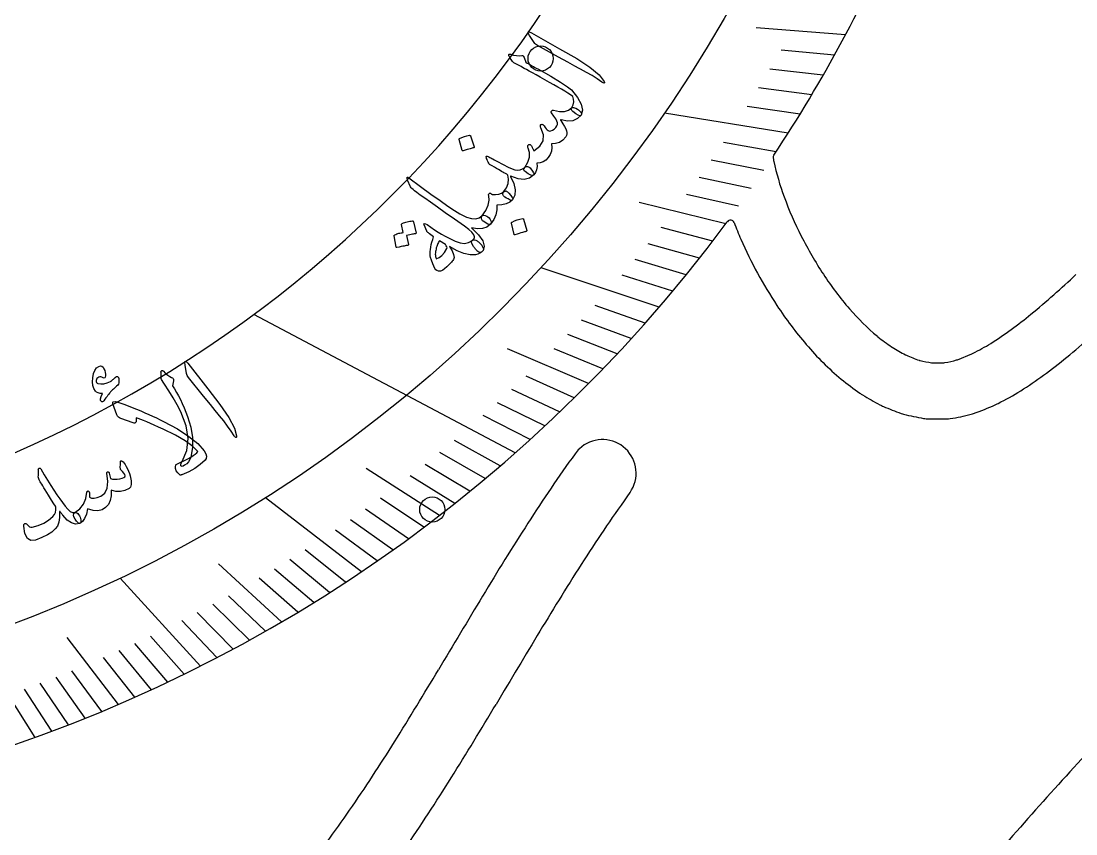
# Model space of a CAD drawing. Header units: millimetres. Extents: x -135 to 135, y -135 to 135.
# Drawn here: x 31.9 to 99.9, y -58.3 to -5.9 of the extents above; entities that cross this region are included whole.
import ezdxf

# ---------------------------------------------------------------- set-up
doc = ezdxf.new("R2010")
doc.units = ezdxf.units.MM
for name, color, linetype in [('CUT_INNER', 6, 'Continuous'), ('CUT_OUTER', 1, 'Continuous'), ('ENGRAVE', 7, 'Continuous'), ('ENGRAVE_FINE', 8, 'Continuous'), ('TEXT', 5, 'Continuous')]:
    doc.layers.add(name, color=color, linetype=linetype)

msp = doc.modelspace()

# ---------------------------------------------------------------- linework, layer by layer
at = {"layer": 'CUT_INNER'}
for points in [[(77.454, -18.853), (77.448, -18.861)], [(87.124, -26.241), (87.156, -26.267)], [(88.043, -26.922), (88.084, -26.949)], [(88.941, -27.436), (88.995, -27.461)], [(92.298, -27.746), (93.225, -27.369)], [(90.7, -27.952), (91.343, -27.951), (91.356, -27.95)]]:
    msp.add_lwpolyline(points, dxfattribs=at)
for centre, radius, start, end in [((0, 0), 130.668, 187.73465, 65.43371), ((0, 38.577), 78.873, 272.46149, 339.25837), ((0.042, 38.555), 96.376, 326.5453, 336.76873), ((80.658, -14.713), 0.25, 146.42873, 189.15837), ((82.725, -14.462), 2.331, 187.15014, 192.45253), ((96.874, -11.427), 16.803, 192.15585, 200.27207), ((102.851, -9.285), 23.151, 200.12, 206.95931), ((0, 38.577), 96.422, 244.74882, 323.43808), ((77.655, -19.001), 0.25, 21.8143, 143.61328), ((96.582, -11.998), 19.931, 200.28756, 203.63479), ((104.374, -8.563), 28.446, 203.67983, 213.49308), ((104.369, -8.564), 24.831, 206.85453, 213.43637), ((101.512, -10.496), 21.382, 213.3329, 220.80165), ((61.053, 18.963), 56.665, 309.41298, 313.32126), ((101.566, -10.459), 25.058, 213.42152, 220.61484), ((96.912, -14.515), 15.274, 220.66655, 230.14816), ((80.793, -5.191), 25.47, 302.3826, 309.60339), ((60.985, 19.026), 60.366, 309.44762, 313.28197), ((100.608, -8.971), 21.912, 232.12519, 235.00848), ((98.448, -13.084), 20.983, 220.71751, 225.06546), ((96.507, -13.124), 16.189, 238.64819, 242.13478), ((85.661, -12.307), 16.856, 296.93853, 301.36138), ((93.593, -16.886), 11.531, 246.5004, 250.90355), ((90.012, -27.169), 0.643, 252.64355, 258.25892), ((91.95, -19.36), 8.689, 256.22313, 261.24129), ((89.538, -17.412), 10.701, 280.40519, 284.62382), ((92.059, -27.149), 0.643, 286.31716, 291.8071), ((92.796, -26.379), 1.079, 293.4509, 297.73381), ((72.554, 5.45), 42.533, 306.48417, 309.03378), ((96.614, -14.859), 18.431, 225.20099, 230.09658), ((90.703, -27.309), 0.643, 263.22584, 269.75656), ((91.339, -27.322), 0.629, 271.52863, 282.06749), ((94.807, -16.849), 15.745, 230.49908, 235.97835), ((80.684, -5.059), 29.252, 302.42791, 305.91822), ((87.871, -27.23), 3.261, 234.92618, 238.69886), ((85.924, -12.824), 19.889, 296.86466, 301.6825), ((96.242, -13.622), 19.238, 238.45321, 242.25278), ((93.413, -27.67), 3.261, 293.50838, 297.35595), ((88.814, -27.768), 3.26, 242.03518, 246.60687), ((94.261, -15.228), 16.932, 246.5368, 250.67155), ((89.418, -29.215), 2.131, 249.0697, 253.63519), ((92.577, -16.35), 15.377, 255.84846, 260.75998), ((89.716, -18.342), 13.371, 279.05576, 284.97912), ((92.698, -29.18), 2.131, 282.82313, 287.28666), ((87.545, -14.804), 17.401, 289.42325, 294.32834), ((90.467, -29.689), 1.873, 258.95951, 269.67175), ((90.988, -8.84), 22.728, 268.65784, 271.57945), ((91.605, -29.818), 1.742, 270.32954, 277.09563), ((69.401, -35.059), 2.165, 330.15701, 133.28895), ((147.684, -91.573), 98.716, 144.18645, 147.327), ((69.427, -35.084), 2.2, 133.3307, 144.61263), ((148.675, -92.236), 95.576, 144.18629, 147.33824), ((68.049, -34.213), 3.759, 326.10945, 329.22496), ((227.846, -143.043), 193.979, 147.31206, 148.94726), ((228.459, -143.424), 190.369, 147.32734, 148.9511), ((1240.293, -752.808), 1375.869, 148.941698, 149.1719), ((1253.987, -761.013), 1387.501, 148.944102, 149.171377), ((-173.866, 91.122), 270.966, 328.02582, 329.17535), ((-173.083, 90.645), 274.38, 328.01672, 329.17375), ((-42.009, 8.778), 115.509, 325.41898, 328.03986), ((303.31, -240.355), 275.927, 137.29682, 138.5196), ((-41.604, 8.512), 119.356, 325.38501, 328.02851), ((-2.502, -18.49), 67.505, 321.14558, 325.44216), ((2182.924, -1890.555), 2777.148, 138.698818, 138.941436)]:
    msp.add_arc(centre, radius, start, end, dxfattribs=at)
at = {"layer": 'CUT_OUTER'}
msp.add_arc((0, 0), 135, 187.7347, 79.80501, dxfattribs=at)
at = {"layer": 'ENGRAVE'}
for points in [[(81.374, -13.15), (73.392, -11.86)], [(73.045, -24.366), (65.434, -21.827)], [(63.773, -33.744), (46.916, -24.825)], [(53.847, -41.41), (47.657, -36.649)], [(32.815, -52.09), (23.189, -36.81)], [(43.478, -47.487), (38.291, -41.822)]]:
    msp.add_lwpolyline(points, dxfattribs=at)
for centre, radius in [((0, 38.577), 89.052), ((65.407, -8.338), 0.81), ((58.421, -37.401), 0.81)]:
    msp.add_circle(centre, radius, dxfattribs=at)
at = {"layer": 'ENGRAVE_FINE'}
for points in [[(85.067, -6.821), (79.312, -6.359)], [(84.358, -8.126), (80.919, -7.795)], [(83.633, -9.411), (80.201, -9.025)], [(82.894, -10.677), (79.47, -10.236)], [(82.141, -11.923), (78.725, -11.428)], [(80.594, -14.357), (77.199, -13.753)], [(79.8, -15.545), (76.418, -14.887)], [(78.995, -16.714), (75.626, -16.002)], [(77.349, -18.995), (71.771, -17.625)], [(78.178, -17.864), (74.823, -17.097)], [(76.509, -20.106), (73.186, -19.233)], [(75.658, -21.199), (72.352, -20.273)], [(74.797, -22.273), (71.509, -21.294)], [(73.926, -23.329), (70.657, -22.297)], [(72.155, -25.384), (68.928, -24.249)], [(71.255, -26.385), (68.051, -25.198)], [(70.348, -27.367), (67.166, -26.129)], [(68.507, -29.277), (63.276, -27.042)], [(69.431, -28.331), (66.274, -27.043)], [(67.575, -30.206), (64.468, -28.817)], [(66.635, -31.116), (63.556, -29.678)], [(65.688, -32.01), (62.637, -30.523)], [(64.734, -32.886), (61.712, -31.35)], [(62.806, -34.586), (59.844, -32.955)], [(61.833, -35.41), (58.903, -33.732)], [(60.853, -36.218), (57.956, -34.493)], [(58.877, -37.783), (54.154, -34.752)], [(59.868, -37.009), (57.004, -35.238)], [(57.881, -38.541), (55.087, -36.68)], [(56.88, -39.282), (54.121, -37.377)], [(55.874, -40.007), (53.152, -38.059)], [(54.863, -40.716), (52.179, -38.724)], [(52.827, -42.087), (50.221, -40.01)], [(51.803, -42.748), (49.237, -40.631)], [(48.707, -44.639), (44.634, -40.906)], [(50.775, -43.394), (48.25, -41.236)], [(49.743, -44.024), (47.26, -41.826)], [(46.625, -45.824), (44.271, -43.51)], [(47.668, -45.239), (45.27, -42.963)], [(45.579, -46.393), (43.269, -44.042)], [(44.53, -46.947), (42.266, -44.56)], [(42.423, -48.012), (40.251, -45.554)], [(38.175, -49.967), (34.874, -45.646)], [(41.365, -48.523), (39.24, -46.03)], [(40.304, -49.018), (38.227, -46.492)], [(39.241, -49.5), (37.213, -46.941)], [(36.038, -50.858), (34.158, -48.206)], [(37.108, -50.419), (35.178, -47.798)], [(34.965, -51.283), (33.137, -48.601)], [(33.891, -51.693), (32.114, -48.983)]]:
    msp.add_lwpolyline(points, dxfattribs=at)
at = {"layer": 'TEXT'}
for points in [[(64.699, -6.864), (64.615, -6.711), (64.605, -6.628), (64.67, -6.617), (64.81, -6.676), (66.625, -7.71), (67.739, -8.345), (68.593, -8.904), (69.183, -9.392), (69.51, -9.809), (69.527, -9.857), (69.531, -9.89), (69.521, -9.91), (69.497, -9.917), (69.468, -9.915), (69.435, -9.905), (69.399, -9.888), (69.359, -9.862), (69.057, -9.652), (68.728, -9.442), (68.37, -9.234), (67.985, -9.027), (67.885, -8.971), (67.615, -8.822), (67.174, -8.58), (66.563, -8.244), (65.202, -7.506), (65.133, -7.462), (65.074, -7.416), (65.025, -7.366), (64.985, -7.313)], [(63.596, -8.538), (63.517, -8.412), (63.454, -8.312), (63.407, -8.24), (63.375, -8.194), (63.357, -8.163), (63.348, -8.134), (63.35, -8.108), (63.361, -8.084), (63.383, -8.063), (63.411, -8.053), (63.444, -8.053), (63.482, -8.063), (63.669, -8.117), (63.848, -8.149), (64.021, -8.16), (64.188, -8.149), (64.238, -8.149), (64.281, -8.169), (64.315, -8.21), (64.341, -8.27), (64.448, -8.57), (64.55, -8.63), (64.651, -8.688), (64.75, -8.745), (64.847, -8.801), (64.942, -8.856), (65.036, -8.909), (65.129, -8.961), (65.219, -9.012), (66.057, -9.481), (66.701, -9.861), (67.151, -10.156), (67.406, -10.365), (67.794, -10.847), (68.025, -11.278), (68.099, -11.658), (68.017, -11.986), (68.012, -11.992), (68.007, -11.999), (68.002, -12.006), (67.996, -12.013), (67.927, -12.026), (67.82, -11.987), (67.674, -11.897), (67.49, -11.755), (67.426, -11.697), (67.391, -11.64), (67.383, -11.584), (67.404, -11.53), (67.499, -11.329), (67.543, -11.137), (67.538, -10.954), (67.482, -10.78), (67.334, -10.68), (67.163, -10.572), (66.969, -10.453), (66.752, -10.324), (66.513, -10.186), (66.254, -10.038), (65.974, -9.881), (65.673, -9.714), (65.379, -9.547), (65.115, -9.398), (64.879, -9.267), (64.674, -9.152), (64.497, -9.055), (64.352, -8.973), (64.237, -8.908), (64.152, -8.858), (63.714, -8.636), (63.674, -8.609), (63.641, -8.584), (63.615, -8.56), (63.596, -8.538)], [(64.612, -14.12), (64.593, -14.07), (64.582, -14.024), (64.581, -13.983), (64.588, -13.947), (64.604, -13.917), (64.627, -13.896), (64.658, -13.884), (64.696, -13.881), (64.737, -13.89), (64.775, -13.915), (64.81, -13.955), (64.843, -14.011), (64.856, -14.043), (64.87, -14.075), (64.885, -14.108), (64.901, -14.141), (64.918, -14.175), (64.933, -14.209), (64.947, -14.245), (64.961, -14.283), (65.356, -13.987), (65.567, -13.642), (65.591, -13.25), (65.429, -12.813), (65.409, -12.764), (65.397, -12.72), (65.393, -12.682), (65.397, -12.648), (65.411, -12.617), (65.433, -12.595), (65.461, -12.581), (65.497, -12.575), (65.535, -12.58), (65.571, -12.598), (65.604, -12.629), (65.636, -12.673), (65.708, -12.785), (65.774, -12.873), (65.832, -12.936), (65.885, -12.976), (65.976, -13.01), (66.073, -13.006), (66.177, -12.966), (66.287, -12.888), (66.386, -12.787), (66.453, -12.686), (66.489, -12.585), (66.492, -12.483), (66.458, -12.367), (66.384, -12.223), (66.268, -12.05), (66.111, -11.849), (66.093, -11.823), (66.089, -11.794), (66.097, -11.762), (66.119, -11.726), (66.148, -11.695), (66.179, -11.676), (66.211, -11.668), (66.245, -11.673), (66.623, -11.751), (66.943, -11.752), (67.206, -11.676), (67.409, -11.523), (67.456, -11.495), (67.519, -11.489), (67.595, -11.507), (67.687, -11.547), (67.781, -11.598), (67.861, -11.652), (67.925, -11.71), (67.975, -11.771), (68.015, -11.836), (68.036, -11.892), (68.039, -11.94), (68.022, -11.979), (67.782, -12.212), (67.486, -12.344), (67.135, -12.373), (66.729, -12.299), (66.709, -12.294), (66.697, -12.298), (66.696, -12.311), (66.703, -12.333), (66.847, -12.542), (66.959, -12.722), (67.038, -12.873), (67.085, -12.993), (67.103, -13.099), (67.101, -13.199), (67.077, -13.293), (67.034, -13.38), (66.842, -13.596), (66.623, -13.743), (66.379, -13.821), (66.109, -13.829), (66.132, -14.075), (66.105, -14.306), (66.026, -14.521), (65.896, -14.72), (65.737, -14.884), (65.563, -14.999), (65.376, -15.064), (65.175, -15.08), (65.178, -15.304), (65.145, -15.506), (65.077, -15.686), (64.972, -15.843), (64.897, -15.877), (64.778, -15.852), (64.616, -15.77), (64.409, -15.629), (64.357, -15.573), (64.336, -15.508), (64.346, -15.435), (64.386, -15.352), (64.588, -15.016), (64.692, -14.698), (64.7, -14.399), (64.612, -14.12)], [(60.151, -13.554), (60.15, -13.539), (60.154, -13.524), (60.164, -13.509), (60.181, -13.493), (60.335, -13.418), (60.494, -13.358), (60.658, -13.315), (60.828, -13.287), (60.849, -13.289), (60.866, -13.295), (60.878, -13.307), (60.885, -13.325), (61.124, -14.038), (61.127, -14.059), (61.117, -14.075), (61.096, -14.087), (61.064, -14.095), (61.036, -14.101), (60.993, -14.112), (60.935, -14.128), (60.861, -14.148), (60.772, -14.173), (60.666, -14.204), (60.544, -14.241), (60.405, -14.284), (60.385, -14.288), (60.37, -14.285), (60.36, -14.277), (60.356, -14.262)], [(62.119, -15.16), (62.092, -15.133), (62.061, -15.087), (62.026, -15.021), (61.988, -14.935), (61.954, -14.85), (61.927, -14.781), (61.908, -14.728), (61.896, -14.691), (61.901, -14.644), (61.926, -14.623), (61.971, -14.628), (62.036, -14.658), (62.078, -14.681), (62.129, -14.708), (62.188, -14.739), (62.255, -14.774), (62.33, -14.813), (62.412, -14.857), (62.5, -14.906), (62.594, -14.959), (62.996, -15.171), (63.323, -15.334), (63.575, -15.447), (63.752, -15.511), (63.933, -15.537), (64.099, -15.519), (64.25, -15.457), (64.386, -15.352), (64.425, -15.321), (64.467, -15.302), (64.513, -15.295), (64.564, -15.299), (64.62, -15.316), (64.674, -15.346), (64.724, -15.39), (64.77, -15.449), (64.882, -15.594), (64.952, -15.708), (64.983, -15.791), (64.972, -15.843), (64.695, -16.058), (64.354, -16.144), (63.952, -16.1), (63.488, -15.926), (63.47, -15.921), (63.461, -15.922), (63.459, -15.928), (63.465, -15.94), (63.671, -16.39), (63.762, -16.791), (63.737, -17.143), (63.596, -17.445), (63.57, -17.47), (63.536, -17.481), (63.495, -17.478), (63.446, -17.461), (63.383, -17.429), (63.305, -17.386), (63.214, -17.332), (63.108, -17.266), (63.016, -17.191), (62.971, -17.111), (62.973, -17.027), (63.023, -16.939), (63.209, -16.664), (63.315, -16.389), (63.342, -16.116), (63.289, -15.845), (63.27, -15.824), (63.222, -15.793), (63.144, -15.749), (63.037, -15.695), (62.97, -15.662), (62.89, -15.618), (62.796, -15.565), (62.688, -15.501), (62.566, -15.428), (62.431, -15.347), (62.282, -15.258), (62.119, -15.16)], [(61.072, -20.443), (60.996, -20.309), (60.959, -20.2), (60.958, -20.116), (60.996, -20.057), (61.067, -19.993), (61.116, -19.935), (61.144, -19.882), (61.151, -19.834), (61.102, -19.694), (60.978, -19.532), (60.779, -19.35), (60.505, -19.146), (59.845, -18.688), (59.26, -18.279), (58.748, -17.918), (58.31, -17.606), (57.944, -17.345), (57.651, -17.134), (57.428, -16.975), (57.278, -16.866), (57.182, -16.79), (57.106, -16.723), (57.051, -16.663), (57.016, -16.612), (56.821, -16.177), (56.796, -16.058), (56.803, -15.992), (56.842, -15.979), (56.914, -16.02), (57.665, -16.582), (58.335, -17.073), (58.923, -17.493), (59.43, -17.843), (59.853, -18.124), (60.194, -18.337), (60.45, -18.485), (60.623, -18.565), (60.947, -18.653), (61.223, -18.669), (61.45, -18.613), (61.626, -18.486), (61.683, -18.446), (61.753, -18.433), (61.837, -18.448), (61.935, -18.49), (62.015, -18.54), (62.084, -18.601), (62.141, -18.673), (62.186, -18.756), (62.213, -18.837), (62.222, -18.905), (62.214, -18.961), (62.187, -19.005), (61.947, -19.196), (61.662, -19.301), (61.332, -19.318), (60.959, -19.247), (61.407, -19.702), (61.681, -20.097), (61.778, -20.433), (61.7, -20.709), (61.66, -20.762), (61.618, -20.8), (61.575, -20.825), (61.53, -20.837), (61.475, -20.835), (61.418, -20.816), (61.359, -20.778), (61.299, -20.722), (61.268, -20.686), (61.238, -20.651), (61.209, -20.617), (61.18, -20.582), (61.151, -20.548), (61.124, -20.513), (61.098, -20.478), (61.072, -20.443)], [(63.023, -16.939), (63.084, -16.902), (63.134, -16.88), (63.173, -16.872), (63.201, -16.878), (63.234, -16.899), (63.27, -16.928), (63.31, -16.966), (63.354, -17.013), (63.486, -17.172), (63.57, -17.297), (63.607, -17.388), (63.596, -17.445), (63.417, -17.598), (63.19, -17.708), (62.914, -17.774), (62.59, -17.796), (62.595, -18.099), (62.529, -18.404), (62.391, -18.708), (62.181, -19.011), (62.149, -19.035), (62.109, -19.042), (62.064, -19.033), (62.011, -19.007), (61.703, -18.815), (61.669, -18.793), (61.64, -18.762), (61.615, -18.72), (61.596, -18.668), (61.587, -18.621), (61.589, -18.576), (61.6, -18.533), (61.62, -18.492), (61.867, -18.13), (62.022, -17.791), (62.086, -17.474), (62.059, -17.18), (62.052, -17.142), (62.055, -17.108), (62.067, -17.075), (62.088, -17.046), (62.114, -17.024), (62.141, -17.016), (62.168, -17.021), (62.196, -17.04), (62.22, -17.06), (62.243, -17.076), (62.264, -17.088), (62.283, -17.095), (62.507, -17.102), (62.705, -17.078), (62.877, -17.024), (63.023, -16.939)], [(56.446, -19.028), (56.446, -19.014), (56.451, -18.999), (56.463, -18.985), (56.481, -18.97), (56.561, -18.936), (56.641, -18.905), (56.721, -18.879), (56.802, -18.856), (56.884, -18.838), (56.968, -18.823), (57.054, -18.812), (57.142, -18.806), (57.164, -18.809), (57.181, -18.818), (57.194, -18.833), (57.202, -18.854), (57.373, -19.593), (57.371, -19.607), (57.36, -19.618), (57.339, -19.627), (57.308, -19.634), (57.284, -19.636), (57.247, -19.641), (57.199, -19.651), (57.138, -19.664), (57.064, -19.681), (56.977, -19.701), (56.876, -19.726), (56.761, -19.753), (56.882, -20.334), (56.882, -20.355), (56.871, -20.371), (56.849, -20.381), (56.816, -20.386), (56.787, -20.39), (56.743, -20.397), (56.683, -20.408), (56.607, -20.422), (56.515, -20.439), (56.406, -20.462), (56.279, -20.488), (56.136, -20.519), (56.117, -20.519), (56.105, -20.514), (56.097, -20.503), (56.094, -20.488), (55.96, -19.759), (55.96, -19.744), (55.966, -19.73), (55.978, -19.715), (55.996, -19.701), (56.062, -19.67), (56.129, -19.643), (56.197, -19.62), (56.266, -19.601), (56.336, -19.585), (56.406, -19.573), (56.476, -19.564), (56.547, -19.558)], [(59.891, -20.11), (60.214, -20.221), (60.506, -20.249), (60.767, -20.194), (60.996, -20.057), (61.061, -20.021), (61.137, -20.015), (61.222, -20.037), (61.318, -20.089), (61.364, -20.122), (61.408, -20.158), (61.452, -20.195), (61.496, -20.235), (61.537, -20.278), (61.576, -20.324), (61.611, -20.373), (61.643, -20.425), (61.691, -20.516), (61.718, -20.593), (61.723, -20.655), (61.706, -20.703), (61.605, -20.808), (61.489, -20.891), (61.359, -20.952), (61.214, -20.992), (60.862, -20.996), (60.463, -20.907), (60.017, -20.724), (59.524, -20.446), (59.694, -20.733), (59.795, -20.969), (59.825, -21.155), (59.786, -21.29), (59.748, -21.345), (59.704, -21.402), (59.657, -21.459), (59.605, -21.518), (59.549, -21.578), (59.488, -21.64), (59.421, -21.704), (59.35, -21.77), (59.215, -21.887), (59.104, -21.97), (59.018, -22.019), (58.957, -22.036), (58.83, -22.034), (58.726, -22.005), (58.647, -21.951), (58.592, -21.87), (58.46, -21.577), (58.365, -21.344), (58.307, -21.169), (58.286, -21.053), (58.283, -20.921), (58.289, -20.782), (58.304, -20.639), (58.328, -20.489), (58.36, -20.333), (58.401, -20.171), (58.45, -20.004), (58.508, -19.83), (58.232, -19.626), (58.2, -19.6), (58.171, -19.576), (58.145, -19.553), (58.121, -19.533), (58.1, -19.514), (58.084, -19.495), (58.072, -19.476), (58.064, -19.458), (57.899, -19.058), (57.885, -18.996), (57.911, -18.973), (57.977, -18.988), (58.084, -19.041), (58.325, -19.212), (58.562, -19.372), (58.796, -19.521), (59.025, -19.659), (59.25, -19.786), (59.469, -19.904), (59.683, -20.012), (59.891, -20.11)], [(63.535, -18.941), (63.534, -18.926), (63.54, -18.91), (63.552, -18.894), (63.569, -18.878), (63.733, -18.796), (63.901, -18.732), (64.073, -18.684), (64.251, -18.653), (64.272, -18.654), (64.289, -18.661), (64.301, -18.673), (64.307, -18.691), (64.511, -19.431), (64.513, -19.453), (64.502, -19.47), (64.48, -19.483), (64.446, -19.491), (64.416, -19.498), (64.371, -19.51), (64.31, -19.527), (64.233, -19.549), (64.139, -19.577), (64.028, -19.611), (63.899, -19.651), (63.753, -19.698), (63.732, -19.702), (63.717, -19.7), (63.707, -19.692), (63.704, -19.677)], [(58.88, -20.082), (58.85, -20.138), (58.82, -20.196), (58.79, -20.258), (58.76, -20.323), (58.732, -20.391), (58.706, -20.463), (58.683, -20.541), (58.663, -20.623), (58.644, -20.703), (58.63, -20.783), (58.622, -20.863), (58.618, -20.941), (58.621, -21.019), (58.629, -21.095), (58.643, -21.169), (58.663, -21.243), (58.864, -21.168), (59.048, -21.033), (59.217, -20.837), (59.367, -20.58), (59.377, -20.526), (59.363, -20.467), (59.326, -20.403), (59.265, -20.333)], [(42.479, -28.104), (42.46, -27.93), (42.482, -27.851), (42.547, -27.865), (42.654, -27.973), (43.937, -29.621), (44.725, -30.632), (45.301, -31.475), (45.66, -32.151), (45.803, -32.662), (45.801, -32.712), (45.792, -32.744), (45.775, -32.759), (45.75, -32.756), (45.724, -32.743), (45.698, -32.722), (45.671, -32.692), (45.643, -32.653), (45.445, -32.343), (45.22, -32.024), (44.969, -31.695), (44.692, -31.357), (44.621, -31.267), (44.428, -31.026), (44.113, -30.634), (43.676, -30.091), (42.699, -28.89), (42.652, -28.823), (42.615, -28.757), (42.589, -28.692), (42.572, -28.628)], [(38.142, -29.394), (38.062, -29.463), (37.987, -29.527), (37.919, -29.586), (37.856, -29.641), (37.8, -29.692), (37.752, -29.738), (37.71, -29.78), (37.676, -29.818), (37.643, -29.859), (37.603, -29.908), (37.557, -29.967), (37.504, -30.034), (37.444, -30.111), (37.379, -30.197), (37.307, -30.294), (37.23, -30.4), (37.195, -30.438), (37.158, -30.458), (37.12, -30.459), (37.08, -30.442), (37.026, -30.377), (37.021, -30.269), (37.064, -30.12), (37.156, -29.928), (37.002, -29.921), (36.874, -29.892), (36.771, -29.843), (36.693, -29.773), (36.599, -29.612), (36.541, -29.414), (36.518, -29.178), (36.53, -28.906), (36.576, -28.642), (36.657, -28.433), (36.773, -28.278), (36.924, -28.177), (37.025, -28.152), (37.113, -28.169), (37.187, -28.228), (37.248, -28.328), (37.294, -28.446), (37.325, -28.562), (37.34, -28.674), (37.339, -28.782), (37.325, -28.866), (37.296, -28.915), (37.252, -28.93), (37.194, -28.91), (37.121, -28.874), (37.049, -28.858), (36.978, -28.86), (36.91, -28.883), (36.845, -28.918), (36.796, -28.964), (36.763, -29.021), (36.745, -29.089), (36.744, -29.159), (36.762, -29.215), (36.8, -29.255), (36.857, -29.279), (37.041, -29.311), (37.238, -29.301), (37.448, -29.248), (37.671, -29.152), (37.689, -29.141), (37.708, -29.127), (37.729, -29.111), (37.751, -29.092), (37.775, -29.072), (37.8, -29.049), (37.828, -29.025), (37.857, -28.999), (37.889, -28.971), (37.918, -28.946), (37.944, -28.924), (37.967, -28.903), (37.987, -28.886), (38.005, -28.871), (38.022, -28.859), (38.036, -28.849), (38.066, -28.837), (38.095, -28.833), (38.122, -28.839), (38.148, -28.855), (38.169, -28.872), (38.184, -28.89), (38.195, -28.91), (38.201, -28.932), (38.21, -29.104), (38.203, -29.238), (38.18, -29.335), (38.142, -29.394)], [(42.84, -34.019), (42.78, -34.184), (42.694, -34.328), (42.582, -34.452), (42.444, -34.555), (42.357, -34.6), (42.288, -34.621), (42.238, -34.619), (42.208, -34.594), (42.195, -34.546), (42.204, -34.484), (42.233, -34.406), (42.285, -34.314), (42.587, -33.603), (42.672, -32.832), (42.542, -32.003), (42.199, -31.117), (41.962, -30.651), (41.707, -30.197), (41.433, -29.755), (41.142, -29.325), (41.058, -29.2), (40.998, -29.097), (40.961, -29.016), (40.947, -28.956), (40.944, -28.869), (40.94, -28.792), (40.936, -28.725), (40.932, -28.668), (40.929, -28.62), (40.927, -28.581), (40.925, -28.552), (40.925, -28.533), (40.931, -28.504), (40.941, -28.481), (40.954, -28.465), (40.972, -28.454), (40.998, -28.45), (41.021, -28.451), (41.041, -28.459), (41.057, -28.472), (41.226, -28.632), (41.372, -28.754), (41.496, -28.84), (41.597, -28.888), (41.671, -28.921), (41.719, -28.967), (41.742, -29.027), (41.737, -29.1), (41.672, -29.429), (41.802, -29.634), (41.929, -29.851), (42.054, -30.08), (42.175, -30.321), (42.295, -30.575), (42.413, -30.842), (42.529, -31.121), (42.643, -31.414), (42.854, -32.101), (42.958, -32.764), (42.954, -33.404), (42.84, -34.019)], [(41.937, -34.486), (42.206, -34.36), (42.446, -34.241), (42.658, -34.128), (42.842, -34.023), (42.998, -33.924), (43.127, -33.833), (43.229, -33.749), (43.305, -33.673), (42.977, -33.336), (42.494, -32.985), (41.856, -32.618), (41.067, -32.232), (40.768, -32.095), (40.492, -31.97), (40.239, -31.857), (40.009, -31.758), (39.801, -31.672), (39.617, -31.601), (39.455, -31.544), (39.315, -31.501), (39.316, -31.754), (39.283, -31.803), (39.24, -31.83), (39.188, -31.836), (39.127, -31.82), (38.328, -31.543), (38.247, -31.502), (38.179, -31.448), (38.125, -31.38), (38.084, -31.299), (37.829, -30.596), (37.814, -30.546), (37.81, -30.506), (37.817, -30.476), (37.836, -30.457), (37.967, -30.448), (38.217, -30.507), (38.586, -30.634), (39.077, -30.827), (39.351, -30.938), (39.619, -31.05), (39.881, -31.162), (40.136, -31.274), (40.385, -31.387), (40.627, -31.5), (40.862, -31.613), (41.091, -31.727), (41.986, -32.213), (42.722, -32.688), (43.296, -33.156), (43.705, -33.62), (43.81, -33.806), (43.857, -33.968), (43.845, -34.107), (43.775, -34.222), (43.462, -34.503), (43.107, -34.754), (42.711, -34.974), (42.275, -35.163), (42.234, -35.178), (42.198, -35.185), (42.166, -35.183), (42.14, -35.171), (42.005, -35.046), (41.914, -34.911), (41.87, -34.767), (41.87, -34.612), (41.879, -34.561), (41.893, -34.523), (41.912, -34.498), (41.937, -34.486)], [(38.319, -34.294), (38.329, -34.274), (38.35, -34.268), (38.382, -34.275), (38.424, -34.296), (38.481, -34.339), (38.544, -34.41), (38.614, -34.509), (38.69, -34.636), (38.77, -34.783), (38.839, -34.932), (38.895, -35.082), (38.938, -35.235), (38.995, -35.546), (39.002, -35.787), (38.959, -35.957), (38.868, -36.058), (38.591, -36.181), (38.307, -36.24), (38.015, -36.233), (37.717, -36.161), (37.715, -36.514), (37.653, -36.818), (37.533, -37.074), (37.354, -37.282), (37.126, -37.419), (36.856, -37.477), (36.545, -37.456), (36.193, -37.353), (36.112, -37.7), (36, -37.973), (35.857, -38.172), (35.684, -38.297), (35.636, -38.293), (35.57, -38.247), (35.487, -38.157), (35.386, -38.023), (35.306, -37.882), (35.276, -37.765), (35.295, -37.672), (35.362, -37.603), (35.683, -37.356), (35.921, -37.052), (36.078, -36.694), (36.151, -36.281), (36.155, -36.258), (36.163, -36.24), (36.173, -36.226), (36.187, -36.217), (36.206, -36.21), (36.225, -36.208), (36.244, -36.21), (36.262, -36.218), (36.289, -36.255), (36.307, -36.333), (36.314, -36.451), (36.31, -36.609), (36.443, -36.666), (36.61, -36.674), (36.811, -36.633), (37.047, -36.543), (37.299, -36.345), (37.449, -36.032), (37.495, -35.605), (37.438, -35.065), (37.434, -35.038), (37.436, -35.016), (37.444, -35), (37.456, -34.989), (37.478, -34.98), (37.499, -34.977), (37.52, -34.978), (37.539, -34.985), (37.558, -34.999), (37.573, -35.015), (37.585, -35.033), (37.593, -35.053), (37.679, -35.409), (37.807, -35.443), (37.949, -35.457), (38.104, -35.453), (38.272, -35.429), (38.427, -35.39), (38.536, -35.343), (38.599, -35.287), (38.615, -35.222), (38.593, -35.149), (38.536, -35.058), (38.445, -34.949), (38.319, -34.821), (38.305, -34.774), (38.3, -34.671), (38.305, -34.511), (38.319, -34.294)], [(35.362, -37.603), (35.431, -37.604), (35.495, -37.626), (35.555, -37.668), (35.611, -37.731), (35.667, -37.815), (35.711, -37.9), (35.742, -37.986), (35.761, -38.074), (35.766, -38.153), (35.754, -38.217), (35.727, -38.265), (35.684, -38.297), (35.419, -38.341), (35.15, -38.269), (34.878, -38.08), (34.602, -37.775), (34.559, -37.72), (34.522, -37.672), (34.491, -37.632), (34.466, -37.599), (34.446, -37.573), (34.432, -37.555), (34.423, -37.544), (34.42, -37.54), (34.398, -37.523), (34.384, -37.521), (34.377, -37.537), (34.377, -37.569), (34.379, -37.925), (34.334, -38.226), (34.245, -38.469), (34.111, -38.655), (33.883, -38.852), (33.596, -39.038), (33.248, -39.21), (32.841, -39.369), (32.537, -39.401), (32.308, -39.263), (32.153, -38.958), (32.071, -38.486), (32.071, -38.425), (32.082, -38.375), (32.104, -38.337), (32.136, -38.311), (32.174, -38.3), (32.212, -38.305), (32.25, -38.327), (32.289, -38.367), (32.371, -38.452), (32.452, -38.508), (32.532, -38.536), (32.61, -38.536), (33.006, -38.434), (33.362, -38.288), (33.676, -38.097), (33.948, -37.863), (34.053, -37.732), (34.121, -37.586), (34.154, -37.426), (34.15, -37.252), (34.115, -37.184), (34.023, -37.032), (33.875, -36.794), (33.67, -36.472), (33.562, -36.298), (33.465, -36.141), (33.378, -36.001), (33.303, -35.878), (33.239, -35.772), (33.185, -35.685), (33.142, -35.617), (33.11, -35.568), (33.067, -35.491), (33.037, -35.42), (33.02, -35.354), (33.015, -35.295), (33.016, -35.218), (33.017, -35.146), (33.017, -35.08), (33.018, -35.019), (33.019, -34.963), (33.018, -34.913), (33.017, -34.868), (33.014, -34.83), (33.016, -34.797), (33.024, -34.772), (33.041, -34.753), (33.065, -34.742), (33.096, -34.74), (33.124, -34.748), (33.148, -34.764), (33.167, -34.789), (33.392, -35.164), (33.609, -35.517), (33.819, -35.849), (34.021, -36.159), (34.215, -36.448), (34.401, -36.715), (34.578, -36.961), (34.746, -37.186), (34.919, -37.389), (35.079, -37.526), (35.227, -37.598), (35.362, -37.603)]]:
    msp.add_lwpolyline(points, close=True, dxfattribs=at)

doc.saveas('drawing.dxf')
